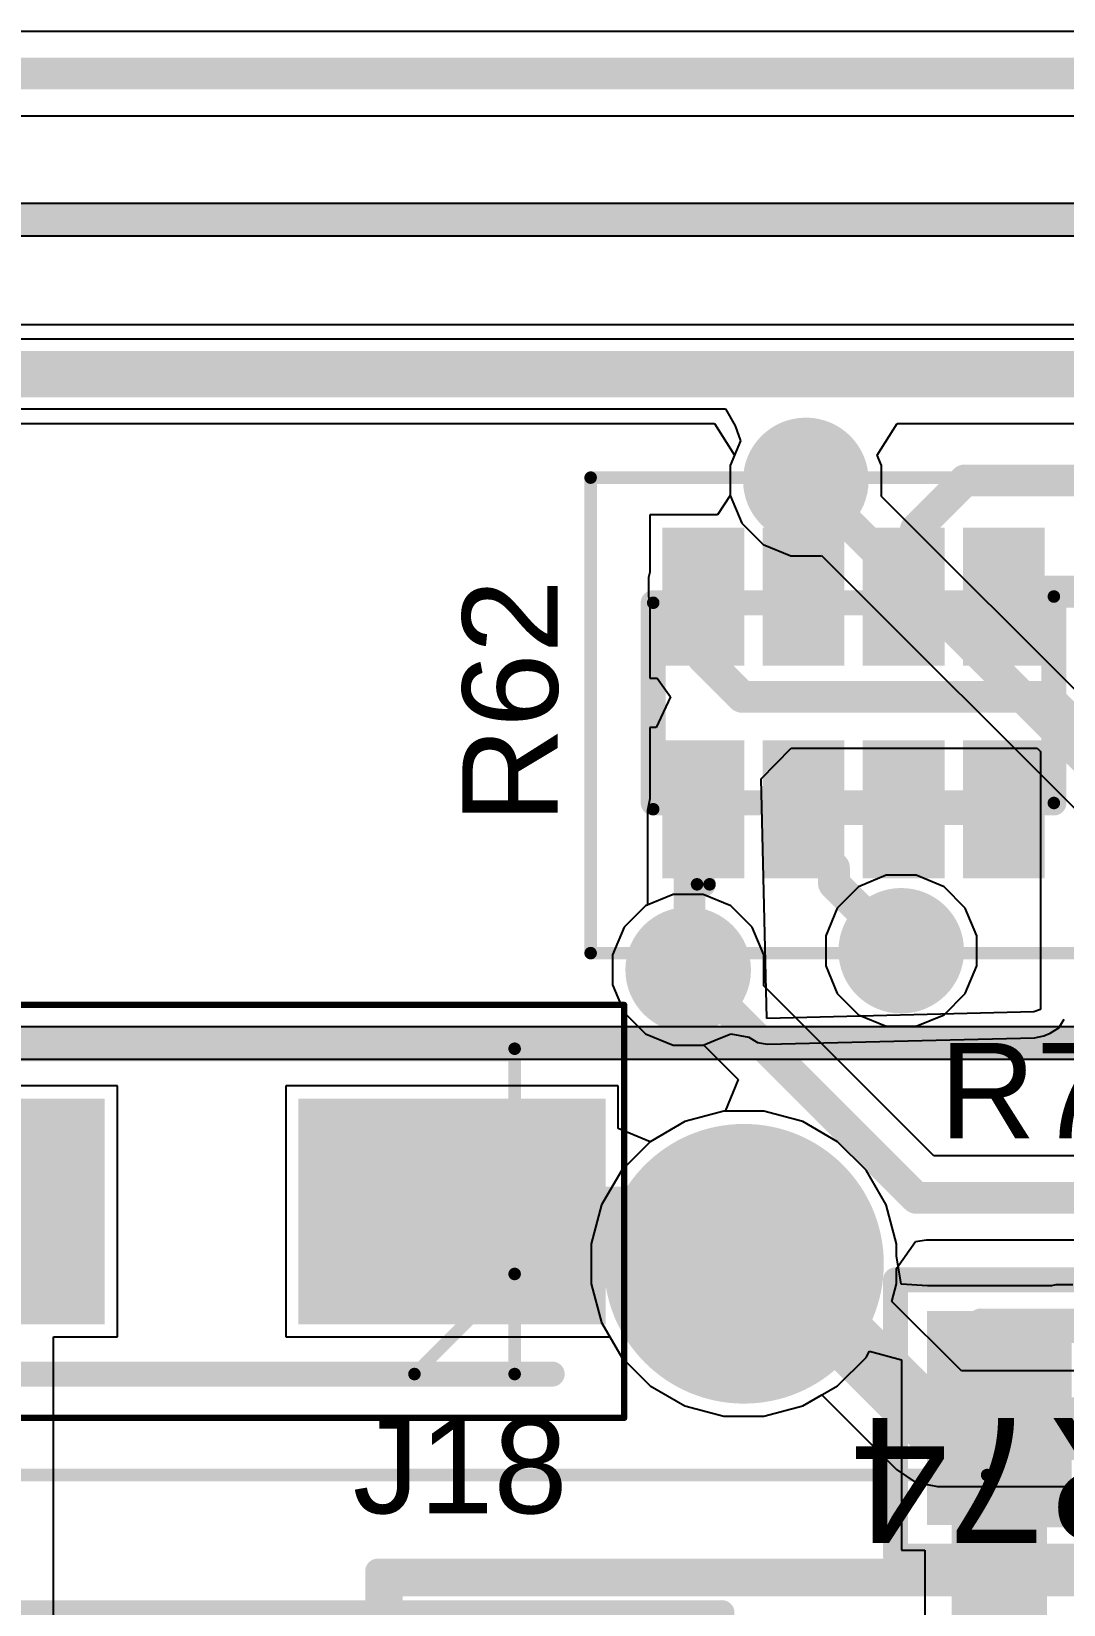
# Model space of a CAD drawing. Header units: inches. Extents: x 2.95 to 6.74, y 1.23 to 4.83.
# Drawn here: x 5.3765 to 5.701, y 1.9263 to 2.4213 of the extents above; entities that cross this region are included whole.
import ezdxf

# ---------------------------------------------------------------- set-up
doc = ezdxf.new("R2010")
doc.units = ezdxf.units.IN
doc.header["$MEASUREMENT"] = 0
for name, color, linetype in [('Bottom 3D Body', 56, 'Continuous'), ('Bottom Layer', 5, 'Continuous'), ('Bottom Solder', 6, 'Continuous'), ('GND', 76, 'Continuous'), ('Mechanical 15', 56, 'Continuous'), ('PWR', 16, 'Continuous'), ('Top 3D Body', 56, 'Continuous'), ('Top Assembly', 56, 'Continuous'), ('Top Component Center', 56, 'Continuous'), ('Top Courtyard', 56, 'Continuous'), ('Top Layer', 1, 'Continuous'), ('Top Overlay', 2, 'Continuous'), ('Top Paste', 8, 'Continuous'), ('Top Solder', 216, 'Continuous'), ('Via Holes', 16, 'Continuous')]:
    doc.layers.add(name, color=color, linetype=linetype)
doc.styles.add('Arial', font='', dxfattribs={"height": 0.2})
doc.styles.get('Arial').set_extended_font_data('Arial')

# ---------------------------------------------------------------- blocks, each defined once
blk = doc.blocks.new('FP_CSR1206_IPC_B_32')
at = {"layer": 'Top Layer'}
for points in [[(-0.07693, 0.03363), (-0.03143, 0.03363), (-0.03143, -0.03363), (-0.07693, -0.03363)], [(0.03143, 0.03363), (0.07693, 0.03363), (0.07693, -0.03363), (0.03143, -0.03363)]]:
    blk.add_hatch(color=1, dxfattribs=at).paths.add_polyline_path(points)
at = {"layer": 'Top Paste'}
for points in [[(-0.07693, 0.03363), (-0.03143, 0.03363), (-0.03143, -0.03363), (-0.07693, -0.03363)], [(0.03143, 0.03363), (0.07693, 0.03363), (0.07693, -0.03363), (0.03143, -0.03363)]]:
    blk.add_hatch(color=8, dxfattribs=at).paths.add_polyline_path(points)
at = {"layer": 'Top Solder'}
for points in [[(-0.07693, 0.03363), (-0.03143, 0.03363), (-0.03143, -0.03363), (-0.07693, -0.03363)], [(0.03143, 0.03363), (0.07693, 0.03363), (0.07693, -0.03363), (0.03143, -0.03363)]]:
    blk.add_hatch(color=216, dxfattribs=at).paths.add_polyline_path(points)
at = {"layer": 'Top 3D Body'}
for points in [[(0.06004, 0.03051, 0.00787, 0.00787, 0), (-0.06004, 0.03051, 0.00787, 0.00787, 0)], [(-0.06004, 0.03051, 0.00787, 0.00787, 0), (-0.06004, -0.03051, 0.00787, 0.00787, 0)], [(0.06004, 0.03051, 0.00787, 0.00787, 0), (0.06004, -0.03051, 0.00787, 0.00787, 0)], [(0.06004, -0.03051, 0.00787, 0.00787, 0), (-0.06004, -0.03051, 0.00787, 0.00787, 0)]]:
    blk.add_lwpolyline(points, format="xyseb", dxfattribs=at)
for points in [[(-0.06201, 0.03051, 0.00394, 0.00394, 1), (-0.05807, 0.03051, 0.00394, 0.00394, 1)], [(-0.06201, 0.03051, 0.00394, 0.00394, 1), (-0.05807, 0.03051, 0.00394, 0.00394, 1)], [(0.05807, 0.03051, 0.00394, 0.00394, 1), (0.06201, 0.03051, 0.00394, 0.00394, 1)], [(0.05807, 0.03051, 0.00394, 0.00394, 1), (0.06201, 0.03051, 0.00394, 0.00394, 1)], [(-0.06201, -0.03051, 0.00394, 0.00394, 1), (-0.05807, -0.03051, 0.00394, 0.00394, 1)], [(-0.06201, -0.03051, 0.00394, 0.00394, 1), (-0.05807, -0.03051, 0.00394, 0.00394, 1)], [(0.05807, -0.03051, 0.00394, 0.00394, 1), (0.06201, -0.03051, 0.00394, 0.00394, 1)], [(0.05807, -0.03051, 0.00394, 0.00394, 1), (0.06201, -0.03051, 0.00394, 0.00394, 1)]]:
    blk.add_lwpolyline(points, format="xyseb", close=True, dxfattribs=at)
at = {"layer": 'Top Assembly'}
for points in [[(0.08678, 0.04347, 0.00787, 0.00787, 0), (-0.08678, 0.04347, 0.00787, 0.00787, 0)], [(-0.08678, 0.04347, 0.00787, 0.00787, 0), (-0.08678, -0.04347, 0.00787, 0.00787, 0)], [(0.08678, 0.04347, 0.00787, 0.00787, 0), (0.08678, -0.04347, 0.00787, 0.00787, 0)], [(0.08678, -0.04347, 0.00787, 0.00787, 0), (-0.08678, -0.04347, 0.00787, 0.00787, 0)]]:
    blk.add_lwpolyline(points, format="xyseb", dxfattribs=at)
for points in [[(-0.08874, 0.04347, 0.00394, 0.00394, 1), (-0.08481, 0.04347, 0.00394, 0.00394, 1)], [(-0.08874, 0.04347, 0.00394, 0.00394, 1), (-0.08481, 0.04347, 0.00394, 0.00394, 1)], [(0.08481, 0.04347, 0.00394, 0.00394, 1), (0.08874, 0.04347, 0.00394, 0.00394, 1)], [(0.08481, 0.04347, 0.00394, 0.00394, 1), (0.08874, 0.04347, 0.00394, 0.00394, 1)], [(-0.08874, -0.04347, 0.00394, 0.00394, 1), (-0.08481, -0.04347, 0.00394, 0.00394, 1)], [(-0.08874, -0.04347, 0.00394, 0.00394, 1), (-0.08481, -0.04347, 0.00394, 0.00394, 1)], [(0.08481, -0.04347, 0.00394, 0.00394, 1), (0.08874, -0.04347, 0.00394, 0.00394, 1)], [(0.08481, -0.04347, 0.00394, 0.00394, 1), (0.08874, -0.04347, 0.00394, 0.00394, 1)]]:
    blk.add_lwpolyline(points, format="xyseb", close=True, dxfattribs=at)
at = {"layer": 'Top Component Center'}
for points in [[(0, 0.01969, 0.00394, 0.00394, 0), (0, -0.01969, 0.00394, 0.00394, 0)], [(0.01969, 0, 0.00394, 0.00394, 0), (-0.01969, 0, 0.00394, 0.00394, 0)]]:
    blk.add_lwpolyline(points, format="xyseb", dxfattribs=at)
for points in [[(-0.00098, 0.01969, 0.00197, 0.00197, 1), (0.00098, 0.01969, 0.00197, 0.00197, 1)], [(-0.02067, 0, 0.00197, 0.00197, 1), (-0.0187, 0, 0.00197, 0.00197, 1)], [(0.0187, 0, 0.00197, 0.00197, 1), (0.02067, 0, 0.00197, 0.00197, 1)], [(-0.00098, -0.01969, 0.00197, 0.00197, 1), (0.00098, -0.01969, 0.00197, 0.00197, 1)]]:
    blk.add_lwpolyline(points, format="xyseb", close=True, dxfattribs=at)
at = {"layer": 'Top Courtyard'}
for points in [[(0.08678, 0.04347, 0.00787, 0.00787, 0), (-0.08678, 0.04347, 0.00787, 0.00787, 0)], [(-0.08678, 0.04347, 0.00787, 0.00787, 0), (-0.08678, -0.04347, 0.00787, 0.00787, 0)], [(0.08678, 0.04347, 0.00787, 0.00787, 0), (0.08678, -0.04347, 0.00787, 0.00787, 0)], [(0.08678, -0.04347, 0.00787, 0.00787, 0), (-0.08678, -0.04347, 0.00787, 0.00787, 0)]]:
    blk.add_lwpolyline(points, format="xyseb", dxfattribs=at)
for points in [[(-0.08874, 0.04347, 0.00394, 0.00394, 1), (-0.08481, 0.04347, 0.00394, 0.00394, 1)], [(-0.08874, 0.04347, 0.00394, 0.00394, 1), (-0.08481, 0.04347, 0.00394, 0.00394, 1)], [(0.08481, 0.04347, 0.00394, 0.00394, 1), (0.08874, 0.04347, 0.00394, 0.00394, 1)], [(0.08481, 0.04347, 0.00394, 0.00394, 1), (0.08874, 0.04347, 0.00394, 0.00394, 1)], [(-0.08874, -0.04347, 0.00394, 0.00394, 1), (-0.08481, -0.04347, 0.00394, 0.00394, 1)], [(-0.08874, -0.04347, 0.00394, 0.00394, 1), (-0.08481, -0.04347, 0.00394, 0.00394, 1)], [(0.08481, -0.04347, 0.00394, 0.00394, 1), (0.08874, -0.04347, 0.00394, 0.00394, 1)], [(0.08481, -0.04347, 0.00394, 0.00394, 1), (0.08874, -0.04347, 0.00394, 0.00394, 1)]]:
    blk.add_lwpolyline(points, format="xyseb", close=True, dxfattribs=at)
at = {"layer": 'Top Overlay'}
for points in [[(0.01962, 0.03363, 0.00787, 0.00787, 0), (-0.01962, 0.03363, 0.00787, 0.00787, 0)], [(0.01962, -0.03363, 0.00787, 0.00787, 0), (-0.01962, -0.03363, 0.00787, 0.00787, 0)]]:
    blk.add_lwpolyline(points, format="xyseb", dxfattribs=at)
for points in [[(-0.02159, 0.03363, 0.00394, 0.00394, 1), (-0.01765, 0.03363, 0.00394, 0.00394, 1)], [(0.01765, 0.03363, 0.00394, 0.00394, 1), (0.02159, 0.03363, 0.00394, 0.00394, 1)], [(-0.02159, -0.03363, 0.00394, 0.00394, 1), (-0.01765, -0.03363, 0.00394, 0.00394, 1)], [(0.01765, -0.03363, 0.00394, 0.00394, 1), (0.02159, -0.03363, 0.00394, 0.00394, 1)]]:
    blk.add_lwpolyline(points, format="xyseb", close=True, dxfattribs=at)
at = {"layer": 'Top Assembly', "style": 'Arial'}
blk.add_text('R74', height=0.03937, dxfattribs=at).set_placement((0, 0))
blk = doc.blocks.new('YC164JR07220RL_43')
at = {"layer": 'Top Layer'}
for points in [[(-0.0561, 0.01575), (-0.0561, 0.05118), (-0.03839, 0.05118), (-0.03839, 0.01575)], [(-0.02461, 0.01575), (-0.02461, 0.05118), (-0.00689, 0.05118), (-0.00689, 0.01575)], [(0.00689, 0.01575), (0.00689, 0.05118), (0.02461, 0.05118), (0.02461, 0.01575)], [(0.03839, 0.01575), (0.03839, 0.05118), (0.0561, 0.05118), (0.0561, 0.01575)], [(-0.0561, -0.05118), (-0.0561, -0.01575), (-0.03839, -0.01575), (-0.03839, -0.05118)], [(-0.02461, -0.05118), (-0.02461, -0.01575), (-0.00689, -0.01575), (-0.00689, -0.05118)], [(0.00689, -0.05118), (0.00689, -0.01575), (0.02461, -0.01575), (0.02461, -0.05118)], [(0.03839, -0.05118), (0.03839, -0.01575), (0.0561, -0.01575), (0.0561, -0.05118)]]:
    blk.add_hatch(color=1, dxfattribs=at).paths.add_polyline_path(points)
at = {"layer": 'Top Paste'}
for points in [[(-0.0561, 0.01575), (-0.0561, 0.05118), (-0.03839, 0.05118), (-0.03839, 0.01575)], [(-0.02461, 0.01575), (-0.02461, 0.05118), (-0.00689, 0.05118), (-0.00689, 0.01575)], [(0.00689, 0.01575), (0.00689, 0.05118), (0.02461, 0.05118), (0.02461, 0.01575)], [(0.03839, 0.01575), (0.03839, 0.05118), (0.0561, 0.05118), (0.0561, 0.01575)], [(-0.0561, -0.05118), (-0.0561, -0.01575), (-0.03839, -0.01575), (-0.03839, -0.05118)], [(-0.02461, -0.05118), (-0.02461, -0.01575), (-0.00689, -0.01575), (-0.00689, -0.05118)], [(0.00689, -0.05118), (0.00689, -0.01575), (0.02461, -0.01575), (0.02461, -0.05118)], [(0.03839, -0.05118), (0.03839, -0.01575), (0.0561, -0.01575), (0.0561, -0.05118)]]:
    blk.add_hatch(color=8, dxfattribs=at).paths.add_polyline_path(points)
at = {"layer": 'Top Solder'}
for points in [[(-0.0601, 0.01175), (-0.0601, 0.05518), (-0.03439, 0.05518), (-0.03439, 0.01175)], [(-0.02861, 0.01175), (-0.02861, 0.05518), (-0.00289, 0.05518), (-0.00289, 0.01175)], [(0.00289, 0.01175), (0.00289, 0.05518), (0.02861, 0.05518), (0.02861, 0.01175)], [(0.03439, 0.01175), (0.03439, 0.05518), (0.0601, 0.05518), (0.0601, 0.01175)], [(-0.0601, -0.05518), (-0.0601, -0.01175), (-0.03439, -0.01175), (-0.03439, -0.05518)], [(-0.02861, -0.05518), (-0.02861, -0.01175), (-0.00289, -0.01175), (-0.00289, -0.05518)], [(0.00289, -0.05518), (0.00289, -0.01175), (0.02861, -0.01175), (0.02861, -0.05518)], [(0.03439, -0.05518), (0.03439, -0.01175), (0.0601, -0.01175), (0.0601, -0.05518)]]:
    blk.add_hatch(color=216, dxfattribs=at).paths.add_polyline_path(points)
at = {"layer": 'Mechanical 15'}
for points in [[(-0.08268, -0.07874, 0.00394, 0.00394, 0), (-0.08268, 0.07087, 0.00394, 0.00394, 0)], [(-0.08268, 0.07087, 0.00394, 0.00394, 0), (0.08268, 0.07087, 0.00394, 0.00394, 0)], [(0.08268, -0.07874, 0.00394, 0.00394, 0), (0.08268, 0.07087, 0.00394, 0.00394, 0)], [(-0.08268, -0.07874, 0.00394, 0.00394, 0), (0.08268, -0.07874, 0.00394, 0.00394, 0)]]:
    blk.add_lwpolyline(points, format="xyseb", dxfattribs=at)
for points in [[(-0.08366, 0.07087, 0.00197, 0.00197, 1), (-0.08169, 0.07087, 0.00197, 0.00197, 1)], [(-0.08366, 0.07087, 0.00197, 0.00197, 1), (-0.08169, 0.07087, 0.00197, 0.00197, 1)], [(0.08169, 0.07087, 0.00197, 0.00197, 1), (0.08366, 0.07087, 0.00197, 0.00197, 1)], [(0.08169, 0.07087, 0.00197, 0.00197, 1), (0.08366, 0.07087, 0.00197, 0.00197, 1)], [(-0.08366, -0.07874, 0.00197, 0.00197, 1), (-0.08169, -0.07874, 0.00197, 0.00197, 1)], [(-0.08366, -0.07874, 0.00197, 0.00197, 1), (-0.08169, -0.07874, 0.00197, 0.00197, 1)], [(0.08169, -0.07874, 0.00197, 0.00197, 1), (0.08366, -0.07874, 0.00197, 0.00197, 1)], [(0.08169, -0.07874, 0.00197, 0.00197, 1), (0.08366, -0.07874, 0.00197, 0.00197, 1)]]:
    blk.add_lwpolyline(points, format="xyseb", close=True, dxfattribs=at)
at = {"layer": 'Top 3D Body'}
for points in [[(-0.06299, -0.0315, 0.00787, 0.00787, 0), (-0.06299, 0.0315, 0.00787, 0.00787, 0)], [(-0.06299, 0.0315, 0.00787, 0.00787, 0), (0.06299, 0.0315, 0.00787, 0.00787, 0)], [(0.06299, -0.0315, 0.00787, 0.00787, 0), (0.06299, 0.0315, 0.00787, 0.00787, 0)], [(-0.06299, -0.0315, 0.00787, 0.00787, 0), (0.06299, -0.0315, 0.00787, 0.00787, 0)]]:
    blk.add_lwpolyline(points, format="xyseb", dxfattribs=at)
for points in [[(-0.06496, 0.0315, 0.00394, 0.00394, 1), (-0.06102, 0.0315, 0.00394, 0.00394, 1)], [(-0.06496, 0.0315, 0.00394, 0.00394, 1), (-0.06102, 0.0315, 0.00394, 0.00394, 1)], [(0.06102, 0.0315, 0.00394, 0.00394, 1), (0.06496, 0.0315, 0.00394, 0.00394, 1)], [(0.06102, 0.0315, 0.00394, 0.00394, 1), (0.06496, 0.0315, 0.00394, 0.00394, 1)], [(-0.06496, -0.0315, 0.00394, 0.00394, 1), (-0.06102, -0.0315, 0.00394, 0.00394, 1)], [(-0.06496, -0.0315, 0.00394, 0.00394, 1), (-0.06102, -0.0315, 0.00394, 0.00394, 1)], [(0.06102, -0.0315, 0.00394, 0.00394, 1), (0.06496, -0.0315, 0.00394, 0.00394, 1)], [(0.06102, -0.0315, 0.00394, 0.00394, 1), (0.06496, -0.0315, 0.00394, 0.00394, 1)]]:
    blk.add_lwpolyline(points, format="xyseb", close=True, dxfattribs=at)
at = {"layer": 'Top Overlay'}
for points in [[(0.06299, -0.0315, 0.00394, 0.00394, 0), (0.06299, 0.03346, 0.00394, 0.00394, 0)], [(-0.06299, -0.03346, 0.00394, 0.00394, 0), (-0.06299, 0.0315, 0.00394, 0.00394, 0)], [(-0.04921, -0.05709, 0.00394, 0.00394, -1), (-0.04528, -0.05709, 0.00394, 0.00394, 0)], [(-0.04528, -0.05709, 0.00394, 0.00394, -1), (-0.04921, -0.05709, 0.00394, 0.00394, 0)]]:
    blk.add_lwpolyline(points, format="xyseb", dxfattribs=at)
for points in [[(0.06201, 0.03346, 0.00197, 0.00197, 1), (0.06398, 0.03346, 0.00197, 0.00197, 1)], [(-0.06398, 0.0315, 0.00197, 0.00197, 1), (-0.06201, 0.0315, 0.00197, 0.00197, 1)], [(0.06201, -0.0315, 0.00197, 0.00197, 1), (0.06398, -0.0315, 0.00197, 0.00197, 1)], [(-0.06398, -0.03346, 0.00197, 0.00197, 1), (-0.06201, -0.03346, 0.00197, 0.00197, 1)], [(-0.0502, -0.05709, 0.00197, 0.00197, 1), (-0.04823, -0.05709, 0.00197, 0.00197, 1)], [(-0.0502, -0.05709, 0.00197, 0.00197, 1), (-0.04823, -0.05709, 0.00197, 0.00197, 1)], [(-0.04626, -0.05709, 0.00197, 0.00197, 1), (-0.04429, -0.05709, 0.00197, 0.00197, 1)], [(-0.04626, -0.05709, 0.00197, 0.00197, 1), (-0.04429, -0.05709, 0.00197, 0.00197, 1)]]:
    blk.add_lwpolyline(points, format="xyseb", close=True, dxfattribs=at)
blk = doc.blocks.new('SQD30N0520L_GE3_B_91')
at = {"layer": 'Bottom 3D Body'}
for points in [[(0.12874, -0.13701, 0.00787, 0.00787, 0), (0.12874, -0.37697, 0.00787, 0.00787, 0)], [(-0.12874, -0.37697, 0.00787, 0.00787, 0), (0.12874, -0.37697, 0.00787, 0.00787, 0)]]:
    blk.add_lwpolyline(points, format="xyseb", dxfattribs=at)
blk.add_lwpolyline([(0.12677, -0.37697, 0.00394, 0.00394, 1), (0.13071, -0.37697, 0.00394, 0.00394, 1)], format="xyseb", close=True, dxfattribs=at)
blk.add_lwpolyline([(0.12677, -0.37697, 0.00394, 0.00394, 1), (0.13071, -0.37697, 0.00394, 0.00394, 1)], format="xyseb", close=True, dxfattribs=at)
at = {"layer": 'Mechanical 15'}
for points in [[(0.17205, 0.08346, 0.00394, 0.00394, 0), (0.17205, -0.46035, 0.00394, 0.00394, 0)], [(-0.17205, -0.46035, 0.00394, 0.00394, 0), (0.17205, -0.46035, 0.00394, 0.00394, 0)]]:
    blk.add_lwpolyline(points, format="xyseb", dxfattribs=at)
blk.add_lwpolyline([(0.17106, -0.46035, 0.00197, 0.00197, 1), (0.17303, -0.46035, 0.00197, 0.00197, 1)], format="xyseb", close=True, dxfattribs=at)
blk.add_lwpolyline([(0.17106, -0.46035, 0.00197, 0.00197, 1), (0.17303, -0.46035, 0.00197, 0.00197, 1)], format="xyseb", close=True, dxfattribs=at)
blk = doc.blocks.new('FP_BH2B_XH_2_LF_SN_MFG_96')
at = {"layer": 'Top 3D Body'}
for points in [[(-0.14567, 0.13287, 0.00787, 0.00787, 0), (0.14567, 0.13287, 0.00787, 0.00787, 0)], [(-0.14567, -0.13287, 0.00787, 0.00787, 0), (-0.14567, 0.13287, 0.00787, 0.00787, 0)]]:
    blk.add_lwpolyline(points, format="xyseb", dxfattribs=at)
blk.add_lwpolyline([(-0.14764, 0.13287, 0.00394, 0.00394, 1), (-0.1437, 0.13287, 0.00394, 0.00394, 1)], format="xyseb", close=True, dxfattribs=at)
blk.add_lwpolyline([(-0.14764, 0.13287, 0.00394, 0.00394, 1), (-0.1437, 0.13287, 0.00394, 0.00394, 1)], format="xyseb", close=True, dxfattribs=at)
at = {"layer": 'Top Assembly'}
for points in [[(-0.14961, 0.13681, 0.00787, 0.00787, 0), (0.14961, 0.13681, 0.00787, 0.00787, 0)], [(-0.14961, -0.13681, 0.00787, 0.00787, 0), (-0.14961, 0.13681, 0.00787, 0.00787, 0)]]:
    blk.add_lwpolyline(points, format="xyseb", dxfattribs=at)
blk.add_lwpolyline([(-0.15157, 0.13681, 0.00394, 0.00394, 1), (-0.14764, 0.13681, 0.00394, 0.00394, 1)], format="xyseb", close=True, dxfattribs=at)
blk.add_lwpolyline([(-0.15157, 0.13681, 0.00394, 0.00394, 1), (-0.14764, 0.13681, 0.00394, 0.00394, 1)], format="xyseb", close=True, dxfattribs=at)
at = {"layer": 'Top Courtyard'}
for points in [[(-0.14961, 0.13681, 0.00787, 0.00787, 0), (0.14961, 0.13681, 0.00787, 0.00787, 0)], [(-0.14961, -0.13681, 0.00787, 0.00787, 0), (-0.14961, 0.13681, 0.00787, 0.00787, 0)]]:
    blk.add_lwpolyline(points, format="xyseb", dxfattribs=at)
blk.add_lwpolyline([(-0.15157, 0.13681, 0.00394, 0.00394, 1), (-0.14764, 0.13681, 0.00394, 0.00394, 1)], format="xyseb", close=True, dxfattribs=at)
blk.add_lwpolyline([(-0.15157, 0.13681, 0.00394, 0.00394, 1), (-0.14764, 0.13681, 0.00394, 0.00394, 1)], format="xyseb", close=True, dxfattribs=at)
at = {"layer": 'Top Overlay'}
for points in [[(-0.14567, 0.13287, 0.00787, 0.00787, 0), (0.14567, 0.13287, 0.00787, 0.00787, 0)], [(-0.14567, -0.13287, 0.00787, 0.00787, 0), (-0.14567, 0.13287, 0.00787, 0.00787, 0)]]:
    blk.add_lwpolyline(points, format="xyseb", dxfattribs=at)
blk.add_lwpolyline([(-0.14764, 0.13287, 0.00394, 0.00394, 1), (-0.1437, 0.13287, 0.00394, 0.00394, 1)], format="xyseb", close=True, dxfattribs=at)
blk.add_lwpolyline([(-0.14764, 0.13287, 0.00394, 0.00394, 1), (-0.1437, 0.13287, 0.00394, 0.00394, 1)], format="xyseb", close=True, dxfattribs=at)
blk = doc.blocks.new('DIOM5026X220N_111')
at = {"layer": 'Top Layer'}
for points in [[(-0.12303, 0.0315), (-0.03445, 0.0315), (-0.03445, -0.0315), (-0.12303, -0.0315)], [(0.03445, 0.0315), (0.12303, 0.0315), (0.12303, -0.0315), (0.03445, -0.0315)]]:
    blk.add_hatch(color=1, dxfattribs=at).paths.add_polyline_path(points)
at = {"layer": 'Top Paste'}
for points in [[(-0.12303, 0.0315), (-0.03445, 0.0315), (-0.03445, -0.0315), (-0.12303, -0.0315)], [(0.03445, 0.0315), (0.12303, 0.0315), (0.12303, -0.0315), (0.03445, -0.0315)]]:
    blk.add_hatch(color=8, dxfattribs=at).paths.add_polyline_path(points)
at = {"layer": 'Top Solder'}
for points in [[(-0.12703, 0.0355), (-0.03045, 0.0355), (-0.03045, -0.0355), (-0.12703, -0.0355)], [(0.03045, 0.0355), (0.12703, 0.0355), (0.12703, -0.0355), (0.03045, -0.0355)]]:
    blk.add_hatch(color=216, dxfattribs=at).paths.add_polyline_path(points)
at = {"layer": 'Mechanical 15'}
for points in [[(0.13287, 0.06496, 0.00197, 0.00197, 0), (-0.13287, 0.06496, 0.00197, 0.00197, 0)], [(-0.13287, 0.06496, 0.00197, 0.00197, 0), (-0.13287, -0.06496, 0.00197, 0.00197, 0)], [(0.13287, 0.06496, 0.00197, 0.00197, 0), (0.13287, -0.06496, 0.00197, 0.00197, 0)], [(0.13287, -0.06496, 0.00197, 0.00197, 0), (-0.13287, -0.06496, 0.00197, 0.00197, 0)]]:
    blk.add_lwpolyline(points, format="xyseb", dxfattribs=at)
for points in [[(-0.13337, 0.06496, 0.000984, 0.000984, 1), (-0.13238, 0.06496, 0.000984, 0.000984, 1)], [(-0.13337, 0.06496, 0.000984, 0.000984, 1), (-0.13238, 0.06496, 0.000984, 0.000984, 1)], [(0.13238, 0.06496, 0.000984, 0.000984, 1), (0.13337, 0.06496, 0.000984, 0.000984, 1)], [(0.13238, 0.06496, 0.000984, 0.000984, 1), (0.13337, 0.06496, 0.000984, 0.000984, 1)], [(-0.13337, -0.06496, 0.000984, 0.000984, 1), (-0.13238, -0.06496, 0.000984, 0.000984, 1)], [(-0.13337, -0.06496, 0.000984, 0.000984, 1), (-0.13238, -0.06496, 0.000984, 0.000984, 1)], [(0.13238, -0.06496, 0.000984, 0.000984, 1), (0.13337, -0.06496, 0.000984, 0.000984, 1)], [(0.13238, -0.06496, 0.000984, 0.000984, 1), (0.13337, -0.06496, 0.000984, 0.000984, 1)]]:
    blk.add_lwpolyline(points, format="xyseb", close=True, dxfattribs=at)
at = {"layer": 'Top 3D Body'}
for points in [[(0.09843, 0.05118, 0.00394, 0.00394, 0), (-0.09843, 0.05118, 0.00394, 0.00394, 0)], [(-0.09843, 0.05118, 0.00394, 0.00394, 0), (-0.09843, -0.05118, 0.00394, 0.00394, 0)], [(-0.06693, 0.05118, 0.00394, 0.00394, 0), (-0.09843, 0.01969, 0.00394, 0.00394, 0)], [(0.09843, 0.05118, 0.00394, 0.00394, 0), (0.09843, -0.05118, 0.00394, 0.00394, 0)], [(0.09843, -0.05118, 0.00394, 0.00394, 0), (-0.09843, -0.05118, 0.00394, 0.00394, 0)]]:
    blk.add_lwpolyline(points, format="xyseb", dxfattribs=at)
for points in [[(-0.09941, 0.05118, 0.00197, 0.00197, 1), (-0.09744, 0.05118, 0.00197, 0.00197, 1)], [(-0.09941, 0.05118, 0.00197, 0.00197, 1), (-0.09744, 0.05118, 0.00197, 0.00197, 1)], [(-0.06791, 0.05118, 0.00197, 0.00197, 1), (-0.06594, 0.05118, 0.00197, 0.00197, 1)], [(0.09744, 0.05118, 0.00197, 0.00197, 1), (0.09941, 0.05118, 0.00197, 0.00197, 1)], [(0.09744, 0.05118, 0.00197, 0.00197, 1), (0.09941, 0.05118, 0.00197, 0.00197, 1)], [(-0.09941, 0.01969, 0.00197, 0.00197, 1), (-0.09744, 0.01969, 0.00197, 0.00197, 1)], [(-0.09941, -0.05118, 0.00197, 0.00197, 1), (-0.09744, -0.05118, 0.00197, 0.00197, 1)], [(-0.09941, -0.05118, 0.00197, 0.00197, 1), (-0.09744, -0.05118, 0.00197, 0.00197, 1)], [(0.09744, -0.05118, 0.00197, 0.00197, 1), (0.09941, -0.05118, 0.00197, 0.00197, 1)], [(0.09744, -0.05118, 0.00197, 0.00197, 1), (0.09941, -0.05118, 0.00197, 0.00197, 1)]]:
    blk.add_lwpolyline(points, format="xyseb", close=True, dxfattribs=at)
at = {"layer": 'Top Overlay'}
for points in [[(0.09843, 0.05118, 0.00787, 0.00787, 0), (-0.11024, 0.05118, 0.00787, 0.00787, 0)], [(0.09843, -0.05118, 0.00787, 0.00787, 0), (-0.09843, -0.05118, 0.00787, 0.00787, 0)]]:
    blk.add_lwpolyline(points, format="xyseb", dxfattribs=at)
for points in [[(-0.1122, 0.05118, 0.00394, 0.00394, 1), (-0.10827, 0.05118, 0.00394, 0.00394, 1)], [(0.09646, 0.05118, 0.00394, 0.00394, 1), (0.10039, 0.05118, 0.00394, 0.00394, 1)], [(-0.10039, -0.05118, 0.00394, 0.00394, 1), (-0.09646, -0.05118, 0.00394, 0.00394, 1)], [(0.09646, -0.05118, 0.00394, 0.00394, 1), (0.10039, -0.05118, 0.00394, 0.00394, 1)]]:
    blk.add_lwpolyline(points, format="xyseb", close=True, dxfattribs=at)

msp = doc.modelspace()

# ---------------------------------------------------------------- hatches: boundary and pattern name
at = {"layer": 'Bottom Layer'}
h = msp.add_hatch(color=5, dxfattribs=at)
edge = h.paths.add_edge_path()
edge.add_arc((5.62, 2.28), 0.01575, 0, 360)
h = msp.add_hatch(color=5, dxfattribs=at)
edge = h.paths.add_edge_path()
edge.add_arc((5.65, 2.132), 0.01575, 0, 360)
h = msp.add_hatch(color=5, dxfattribs=at)
edge = h.paths.add_edge_path()
edge.add_arc((5.583, 2.126), 0.01575, 0, 360)
h = msp.add_hatch(color=5, dxfattribs=at)
edge = h.paths.add_edge_path()
edge.add_arc((5.60052, 2.03352), 0.04, 0, 360)
at = {"layer": 'Bottom Solder'}
h = msp.add_hatch(color=6, dxfattribs=at)
edge = h.paths.add_edge_path()
edge.add_arc((5.62, 2.28), 0.01975, 0, 360)
h = msp.add_hatch(color=6, dxfattribs=at)
edge = h.paths.add_edge_path()
edge.add_arc((5.65, 2.132), 0.01975, 0, 360)
h = msp.add_hatch(color=6, dxfattribs=at)
edge = h.paths.add_edge_path()
edge.add_arc((5.583, 2.126), 0.01975, 0, 360)
h = msp.add_hatch(color=6, dxfattribs=at)
edge = h.paths.add_edge_path()
edge.add_arc((5.60052, 2.03352), 0.044, 0, 360)
at = {"layer": 'GND'}
h = msp.add_hatch(color=76, dxfattribs=at)
edge = h.paths.add_edge_path()
edge.add_arc((5.62, 2.28), 0.01775, 0, 360)
h = msp.add_hatch(color=76, dxfattribs=at)
edge = h.paths.add_edge_path()
edge.add_arc((5.65, 2.132), 0.01775, 0, 360)
h = msp.add_hatch(color=76, dxfattribs=at)
edge = h.paths.add_edge_path()
edge.add_arc((5.583, 2.126), 0.01775, 0, 360)
h = msp.add_hatch(color=76, dxfattribs=at)
edge = h.paths.add_edge_path()
edge.add_arc((5.60052, 2.03352), 0.024, 0, 360)
at = {"layer": 'PWR'}
h = msp.add_hatch(color=16, dxfattribs=at)
edge = h.paths.add_edge_path()
edge.add_arc((5.62, 2.28), 0.01775, 0, 360)
h = msp.add_hatch(color=16, dxfattribs=at)
edge = h.paths.add_edge_path()
edge.add_arc((5.583, 2.126), 0.01775, 0, 360)
at = {"layer": 'Top Layer'}
h = msp.add_hatch(color=1, dxfattribs=at)
edge = h.paths.add_edge_path()
edge.add_arc((5.62, 2.28), 0.01575, 0, 360)
h = msp.add_hatch(color=1, dxfattribs=at)
edge = h.paths.add_edge_path()
edge.add_arc((5.65, 2.132), 0.01575, 0, 360)
h = msp.add_hatch(color=1, dxfattribs=at)
edge = h.paths.add_edge_path()
edge.add_arc((5.583, 2.126), 0.01575, 0, 360)
h = msp.add_hatch(color=1, dxfattribs=at)
edge = h.paths.add_edge_path()
edge.add_arc((5.60052, 2.03352), 0.04, 0, 360)
at = {"layer": 'Top Solder'}
h = msp.add_hatch(color=216, dxfattribs=at)
edge = h.paths.add_edge_path()
edge.add_arc((5.62, 2.28), 0.01975, 0, 360)
h = msp.add_hatch(color=216, dxfattribs=at)
edge = h.paths.add_edge_path()
edge.add_arc((5.65, 2.132), 0.01975, 0, 360)
h = msp.add_hatch(color=216, dxfattribs=at)
edge = h.paths.add_edge_path()
edge.add_arc((5.583, 2.126), 0.01975, 0, 360)
h = msp.add_hatch(color=216, dxfattribs=at)
edge = h.paths.add_edge_path()
edge.add_arc((5.60052, 2.03352), 0.044, 0, 360)
at = {"layer": 'Via Holes'}
h = msp.add_hatch(color=7, dxfattribs=at)
edge = h.paths.add_edge_path()
edge.add_arc((5.62, 2.28), 0.00775, 0, 360)
h = msp.add_hatch(color=7, dxfattribs=at)
edge = h.paths.add_edge_path()
edge.add_arc((5.65, 2.132), 0.00775, 0, 360)
h = msp.add_hatch(color=7, dxfattribs=at)
edge = h.paths.add_edge_path()
edge.add_arc((5.583, 2.126), 0.00775, 0, 360)
h = msp.add_hatch(color=7, dxfattribs=at)
edge = h.paths.add_edge_path()
edge.add_arc((5.60052, 2.03352), 0.014, 0, 360)

# ---------------------------------------------------------------- linework, layer by layer
at = {"layer": 'Bottom Layer'}
for p, q in [((6.03884, 2.32441), (5.09233, 2.32441)), ((5.08684, 2.29791), (5.59125, 2.29791)), ((5.59125, 2.29791), (5.59757, 2.28791)), ((5.64243, 2.28791), (5.64875, 2.29791)), ((5.64875, 2.29791), (6.03225, 2.29791)), ((5.59757, 2.28791), (5.59625, 2.28472)), ((5.64375, 2.28472), (5.64243, 2.28791)), ((5.59625, 2.28472), (5.59625, 2.27528)), ((5.64375, 2.27528), (5.64375, 2.28472)), ((5.59625, 2.27528), (5.59987, 2.26655)), ((5.64367, 2.27508), (5.64375, 2.27528)), ((5.82249, 2.09625), (5.64367, 2.27508)), ((5.59987, 2.26655), (5.60655, 2.25987)), ((5.60655, 2.25987), (5.61528, 2.25625)), ((5.61528, 2.25625), (5.62472, 2.25625)), ((5.62472, 2.25625), (5.62492, 2.25633)), ((5.62492, 2.25633), (5.80375, 2.0775)), ((5.64528, 2.15575), (5.63655, 2.15213)), ((5.65472, 2.15575), (5.64528, 2.15575)), ((5.66345, 2.15213), (5.65472, 2.15575)), ((5.57828, 2.14975), (5.56955, 2.14613)), ((5.58772, 2.14975), (5.57828, 2.14975)), ((5.59645, 2.14613), (5.58772, 2.14975)), ((5.63655, 2.15213), (5.62987, 2.14545)), ((5.67013, 2.14545), (5.66345, 2.15213)), ((5.56955, 2.14613), (5.56287, 2.13945)), ((5.60313, 2.13945), (5.59645, 2.14613)), ((5.62987, 2.14545), (5.62625, 2.13672)), ((5.67375, 2.13672), (5.67013, 2.14545)), ((5.56287, 2.13945), (5.55925, 2.13072)), ((5.60675, 2.13072), (5.60313, 2.13945)), ((5.62625, 2.13672), (5.62625, 2.12728)), ((5.67375, 2.12728), (5.67375, 2.13672)), ((5.55925, 2.13072), (5.55925, 2.12128)), ((5.60675, 2.12128), (5.60675, 2.13072)), ((5.62625, 2.12728), (5.62987, 2.11855)), ((5.67013, 2.11855), (5.67375, 2.12728)), ((5.55925, 2.12128), (5.56287, 2.11255)), ((5.60667, 2.12108), (5.60675, 2.12128)), ((5.66024, 2.0675), (5.60667, 2.12108)), ((5.62987, 2.11855), (5.63655, 2.11187)), ((5.66345, 2.11187), (5.67013, 2.11855)), ((5.56287, 2.11255), (5.56955, 2.10587)), ((5.63655, 2.11187), (5.64528, 2.10825)), ((5.65472, 2.10825), (5.66345, 2.11187)), ((5.56955, 2.10587), (5.57828, 2.10225)), ((5.64528, 2.10825), (5.65472, 2.10825)), ((5.57828, 2.10225), (5.58772, 2.10225)), ((5.58772, 2.10225), (5.58792, 2.10233)), ((5.58792, 2.10233), (5.59873, 2.09152)), ((5.59873, 2.09152), (5.59459, 2.08152)), ((5.5942, 2.08152), (5.582, 2.07825)), ((5.59459, 2.08152), (5.5942, 2.08152)), ((5.582, 2.07825), (5.57105, 2.07193)), ((5.57105, 2.07193), (5.56211, 2.063)), ((5.79961, 2.0675), (5.66024, 2.0675)), ((5.56211, 2.063), (5.55579, 2.05205)), ((5.55579, 2.05205), (5.55252, 2.03984)), ((5.55252, 2.03984), (5.55252, 2.0272)), ((5.64852, 2.03204), (5.65445, 2.04056)), ((5.65445, 2.04056), (5.65799, 2.041)), ((5.65799, 2.041), (5.8457, 2.041)), ((5.64852, 2.0272), (5.64852, 2.03204)), ((5.55252, 2.0272), (5.55579, 2.015)), ((5.64704, 2.02168), (5.64852, 2.0272)), ((5.66893, 1.9998), (5.64704, 2.02168)), ((5.55579, 2.015), (5.56211, 2.00405)), ((5.56211, 2.00405), (5.57105, 1.99511)), ((5.833, 1.9998), (5.66893, 1.9998)), ((5.57105, 1.99511), (5.582, 1.98879)), ((5.61905, 1.98879), (5.62503, 1.99225)), ((5.62503, 1.99225), (5.64853, 1.96874)), ((5.582, 1.98879), (5.5942, 1.98552)), ((5.5942, 1.98552), (5.60684, 1.98552)), ((5.60684, 1.98552), (5.61905, 1.98879)), ((5.64853, 1.96874), (5.64853, 1.96874)), ((5.64853, 1.96874), (5.65443, 1.9648)), ((5.65443, 1.9648), (5.66139, 1.96341)), ((5.66139, 1.96341), (5.66139, 1.96341)), ((5.66139, 1.96341), (5.8447, 1.96341))]:
    msp.add_line(p, q, dxfattribs=at)
for points in [[(5.08684, 2.31116, 0.01, 0.01, 0), (6.03884, 2.31116, 0.01, 0.01, 0)], [(5.61546, 2.28454, 0.01, 0.01, 0), (5.817, 2.083, 0.01, 0.01, 0)], [(5.583, 2.126, 0.01, 0.01, 0), (5.65475, 2.05425, 0.01, 0.01, 0)], [(5.65475, 2.05425, 0.01, 0.01, 0), (6.05858, 2.05425, 0.01, 0.01, 0)], [(5.60052, 2.03352, 0.01969, 0.01969, 0), (5.60948, 2.03352, 0.01969, 0.01969, 0)], [(5.60948, 2.03352, 0.01969, 0.01969, 0), (5.66139, 1.98161, 0.01969, 0.01969, 0)], [(5.66139, 1.98161, 0.01969, 0.01969, 0), (5.84275, 1.98161, 0.01969, 0.01969, 0)]]:
    msp.add_lwpolyline(points, format="xyseb", dxfattribs=at)
for points in [[(5.61296, 2.28454, 0.005, 0.005, 1), (5.61796, 2.28454, 0.005, 0.005, 1)], [(5.5805, 2.126, 0.005, 0.005, 1), (5.5855, 2.126, 0.005, 0.005, 1)], [(5.65225, 2.05425, 0.005, 0.005, 1), (5.65725, 2.05425, 0.005, 0.005, 1)], [(5.65225, 2.05425, 0.005, 0.005, 1), (5.65725, 2.05425, 0.005, 0.005, 1)], [(5.5956, 2.03352, 0.00984, 0.00984, 1), (5.60544, 2.03352, 0.00984, 0.00984, 1)], [(5.60456, 2.03352, 0.00984, 0.00984, 1), (5.6144, 2.03352, 0.00984, 0.00984, 1)], [(5.60456, 2.03352, 0.00984, 0.00984, 1), (5.6144, 2.03352, 0.00984, 0.00984, 1)], [(5.65647, 1.98161, 0.00984, 0.00984, 1), (5.66631, 1.98161, 0.00984, 0.00984, 1)], [(5.65647, 1.98161, 0.00984, 0.00984, 1), (5.66631, 1.98161, 0.00984, 0.00984, 1)]]:
    msp.add_lwpolyline(points, format="xyseb", close=True, dxfattribs=at)
at = {"layer": 'GND'}
for p, q in [((6.69712, 2.3671), (5.3291, 2.3671)), ((5.325, 2.3569), (6.69712, 2.3569))]:
    msp.add_line(p, q, dxfattribs=at)
for points in [[(5.325, 2.362, 0.01, 0.01, 0), (5.398, 2.362, 0.01, 0.01, 0)], [(5.398, 2.362, 0.01, 0.01, 0), (5.477, 2.362, 0.01, 0.01, 0)], [(5.477, 2.362, 0.01, 0.01, 0), (6.128, 2.362, 0.01, 0.01, 0)]]:
    msp.add_lwpolyline(points, format="xyseb", dxfattribs=at)
for points in [[(5.3955, 2.362, 0.005, 0.005, 1), (5.4005, 2.362, 0.005, 0.005, 1)], [(5.3955, 2.362, 0.005, 0.005, 1), (5.4005, 2.362, 0.005, 0.005, 1)], [(5.4745, 2.362, 0.005, 0.005, 1), (5.4795, 2.362, 0.005, 0.005, 1)], [(5.4745, 2.362, 0.005, 0.005, 1), (5.4795, 2.362, 0.005, 0.005, 1)]]:
    msp.add_lwpolyline(points, format="xyseb", close=True, dxfattribs=at)
at = {"layer": 'PWR'}
for p, q in [((6.424, 2.1081), (3.9771, 2.1081)), ((3.972, 2.0979), (6.42189, 2.0979))]:
    msp.add_line(p, q, dxfattribs=at)
msp.add_lwpolyline([(4.35, 2.103, 0.01, 0.01, 0), (6.424, 2.103, 0.01, 0.01, 0)], format="xyseb", dxfattribs=at)
at = {"layer": 'Top Layer'}
for p, q in [((6.522, 2.42125), (4.66849, 2.42125)), ((4.98437, 2.39475), (6.51651, 2.39475)), ((6.07815, 2.329), (5.03894, 2.329)), ((5.03325, 2.3025), (5.59477, 2.3025)), ((5.59477, 2.3025), (5.59778, 2.29715)), ((5.59778, 2.29715), (5.59947, 2.2925)), ((5.59947, 2.2925), (5.59625, 2.28472)), ((5.59625, 2.28472), (5.59625, 2.27528)), ((5.59625, 2.27528), (5.59218, 2.26918)), ((5.59218, 2.26918), (5.5709, 2.26918)), ((5.5709, 2.26918), (5.5709, 2.2511)), ((5.5709, 2.2511), (5.57057, 2.24943)), ((5.57057, 2.24943), (5.57057, 2.24346)), ((5.57057, 2.24346), (5.5709, 2.24179)), ((5.5709, 2.24179), (5.5709, 2.21775)), ((5.5709, 2.21775), (5.57327, 2.21775)), ((5.57327, 2.21775), (5.57746, 2.21194)), ((5.57746, 2.21194), (5.57298, 2.20225)), ((5.57298, 2.20225), (5.5709, 2.20225)), ((5.5709, 2.20225), (5.5709, 2.17986)), ((5.60595, 2.18607), (5.6154, 2.19574)), ((5.6154, 2.19574), (5.69274, 2.19574)), ((5.69274, 2.19574), (5.69374, 2.19474)), ((5.69374, 2.19474), (5.69374, 2.11357)), ((5.60774, 2.11074), (5.60595, 2.18607)), ((5.5709, 2.17986), (5.57016, 2.17613)), ((5.57016, 2.17613), (5.57016, 2.14639)), ((5.56955, 2.14613), (5.56287, 2.13945)), ((5.57016, 2.14639), (5.56955, 2.14613)), ((5.56287, 2.13945), (5.55925, 2.13072)), ((5.55925, 2.13072), (5.55925, 2.12128)), ((5.55925, 2.12128), (5.56287, 2.11255)), ((5.69374, 2.11357), (5.69174, 2.11274)), ((5.56287, 2.11255), (5.56955, 2.10587)), ((5.69174, 2.11274), (5.60774, 2.11074)), ((5.69951, 2.1078), (5.70128, 2.11045)), ((5.56955, 2.10587), (5.57828, 2.10225)), ((5.58772, 2.10225), (5.59153, 2.10383)), ((5.59153, 2.10383), (5.59646, 2.10586)), ((5.59646, 2.10586), (5.60211, 2.10484)), ((5.60211, 2.10484), (5.6048, 2.10313)), ((5.60794, 2.10259), (5.69194, 2.10459)), ((5.69194, 2.10459), (5.6934, 2.10491)), ((5.6934, 2.10491), (5.69486, 2.10521)), ((5.69486, 2.10521), (5.69686, 2.10603)), ((5.69686, 2.10603), (5.69951, 2.1078)), ((5.57828, 2.10225), (5.58772, 2.10225)), ((5.6048, 2.10313), (5.60794, 2.10259)), ((5.40355, 2.0895), (5.29897, 2.0895)), ((5.40355, 2.0105), (5.40355, 2.0895)), ((5.56103, 2.0895), (5.45645, 2.0895)), ((5.45645, 2.0895), (5.45645, 2.0105)), ((5.56103, 2.07606), (5.56103, 2.0895)), ((5.5942, 2.08152), (5.582, 2.07825)), ((5.60684, 2.08152), (5.5942, 2.08152)), ((5.61905, 2.07825), (5.60684, 2.08152)), ((5.57103, 2.07191), (5.56103, 2.07606)), ((5.582, 2.07825), (5.57105, 2.07193)), ((5.63, 2.07193), (5.61905, 2.07825)), ((5.57105, 2.07193), (5.57103, 2.07191)), ((5.63893, 2.063), (5.63, 2.07193)), ((5.64525, 2.05205), (5.63893, 2.063)), ((5.64852, 2.03984), (5.64525, 2.05205)), ((5.64852, 2.03599), (5.64852, 2.03984)), ((5.64999, 2.02712), (5.64852, 2.03599)), ((5.65828, 2.02663), (5.64999, 2.02712)), ((5.69729, 2.02663), (5.65828, 2.02663)), ((5.69857, 2.02688), (5.69729, 2.02663)), ((5.70395, 2.02688), (5.69857, 2.02688)), ((5.38345, 1.83471), (5.38345, 2.0105)), ((5.38345, 2.0105), (5.40355, 2.0105)), ((5.45645, 2.0105), (5.55839, 2.0105)), ((5.55839, 2.0105), (5.56211, 2.00405)), ((5.63893, 2.00405), (5.64007, 2.00601)), ((5.64007, 2.00601), (5.65007, 2.00333)), ((5.56211, 2.00405), (5.57105, 1.99511)), ((5.63, 1.99511), (5.63893, 2.00405)), ((5.65007, 2.00333), (5.65007, 1.94337)), ((5.57105, 1.99511), (5.582, 1.98879)), ((5.61905, 1.98879), (5.63, 1.99511)), ((5.582, 1.98879), (5.5942, 1.98552)), ((5.5942, 1.98552), (5.60684, 1.98552)), ((5.60684, 1.98552), (5.61905, 1.98879)), ((5.65007, 1.94337), (5.65737, 1.94337)), ((5.65737, 1.94337), (5.65737, 1.83457))]:
    msp.add_line(p, q, dxfattribs=at)
for points in [[(4.663, 2.408, 0.01, 0.01, 0), (6.522, 2.408, 0.01, 0.01, 0)], [(5.03325, 2.31575, 0.01, 0.01, 0), (6.07815, 2.31575, 0.01, 0.01, 0)], [(5.61546, 2.28454, 0.01, 0.01, 0), (5.61735, 2.28265, 0.01, 0.01, 0)], [(5.61735, 2.24536, 0.01, 0.01, 0), (5.61735, 2.28265, 0.01, 0.01, 0)], [(5.65461, 2.26461, 0.01, 0.01, 0), (5.67, 2.28, 0.01, 0.01, 0)], [(5.67, 2.28, 0.01, 0.01, 0), (5.76309, 2.28, 0.01, 0.01, 0)], [(5.65461, 2.24732, 0.01, 0.01, 0), (5.65461, 2.26461, 0.01, 0.01, 0)], [(5.58382, 2.24346, 0.01, 0.01, 0), (5.58382, 2.24943, 0.01, 0.01, 0)], [(5.65075, 2.24346, 0.01, 0.01, 0), (5.65461, 2.24732, 0.01, 0.01, 0)], [(5.58382, 2.24346, 0.01, 0.01, 0), (5.58768, 2.2396, 0.01, 0.01, 0)], [(5.61735, 2.24536, 0.01, 0.01, 0), (5.61925, 2.24346, 0.01, 0.01, 0)], [(5.68618, 2.24346, 0.01, 0.01, 0), (5.68772, 2.245, 0.01, 0.01, 0)], [(5.68772, 2.245, 0.01, 0.01, 0), (5.73, 2.245, 0.01, 0.01, 0)], [(5.58768, 2.22416, 0.01, 0.01, 0), (5.58768, 2.2396, 0.01, 0.01, 0)], [(5.58768, 2.22416, 0.01, 0.01, 0), (5.59994, 2.2119, 0.01, 0.01, 0)], [(5.59994, 2.2119, 0.01, 0.01, 0), (5.69578, 2.2119, 0.01, 0.01, 0)], [(5.69578, 2.2119, 0.01, 0.01, 0), (5.70804, 2.19964, 0.01, 0.01, 0)], [(5.58341, 2.17613, 0.01, 0.01, 0), (5.58382, 2.17654, 0.01, 0.01, 0)], [(5.58341, 2.12641, 0.01, 0.01, 0), (5.58341, 2.17613, 0.01, 0.01, 0)], [(5.62311, 2.17654, 0.01, 0.01, 0), (5.68618, 2.17654, 0.01, 0.01, 0)], [(5.62311, 2.16382, 0.01, 0.01, 0), (5.62311, 2.17654, 0.01, 0.01, 0)], [(5.62311, 2.16382, 0.01, 0.01, 0), (5.62884, 2.15809, 0.01, 0.01, 0)], [(5.62884, 2.15316, 0.01, 0.01, 0), (5.62884, 2.15809, 0.01, 0.01, 0)], [(5.62884, 2.15316, 0.01, 0.01, 0), (5.65, 2.132, 0.01, 0.01, 0)], [(5.65, 2.132, 0.01, 0.01, 0), (5.65, 2.132, 0.01, 0.01, 0)], [(5.583, 2.126, 0.01, 0.01, 0), (5.58341, 2.12641, 0.01, 0.01, 0)], [(5.52818, 2.038, 0.032, 0.032, 0), (5.53194, 2.04176, 0.032, 0.032, 0)], [(5.53194, 2.04176, 0.032, 0.032, 0), (5.59228, 2.04176, 0.032, 0.032, 0)], [(5.59228, 2.04176, 0.032, 0.032, 0), (5.60052, 2.03352, 0.032, 0.032, 0)], [(5.68082, 1.99588, 0.01, 0.01, 0), (5.69857, 2.01363, 0.01, 0.01, 0)], [(5.69857, 2.01363, 0.01, 0.01, 0), (5.70944, 2.01363, 0.01, 0.01, 0)], [(5.68082, 1.80241, 0.03, 0.03, 0), (5.68082, 1.985, 0.03, 0.03, 0)], [(5.68082, 1.985, 0.01, 0.01, 0), (5.68082, 1.99588, 0.01, 0.01, 0)]]:
    msp.add_lwpolyline(points, format="xyseb", dxfattribs=at)
for points in [[(5.61296, 2.28454, 0.005, 0.005, 1), (5.61796, 2.28454, 0.005, 0.005, 1)], [(5.61485, 2.28265, 0.005, 0.005, 1), (5.61985, 2.28265, 0.005, 0.005, 1)], [(5.61485, 2.28265, 0.005, 0.005, 1), (5.61985, 2.28265, 0.005, 0.005, 1)], [(5.6675, 2.28, 0.005, 0.005, 1), (5.6725, 2.28, 0.005, 0.005, 1)], [(5.6675, 2.28, 0.005, 0.005, 1), (5.6725, 2.28, 0.005, 0.005, 1)], [(5.65211, 2.26461, 0.005, 0.005, 1), (5.65711, 2.26461, 0.005, 0.005, 1)], [(5.65211, 2.26461, 0.005, 0.005, 1), (5.65711, 2.26461, 0.005, 0.005, 1)], [(5.58132, 2.24943, 0.005, 0.005, 1), (5.58632, 2.24943, 0.005, 0.005, 1)], [(5.65211, 2.24732, 0.005, 0.005, 1), (5.65711, 2.24732, 0.005, 0.005, 1)], [(5.65211, 2.24732, 0.005, 0.005, 1), (5.65711, 2.24732, 0.005, 0.005, 1)], [(5.58132, 2.24346, 0.005, 0.005, 1), (5.58632, 2.24346, 0.005, 0.005, 1)], [(5.58132, 2.24346, 0.005, 0.005, 1), (5.58632, 2.24346, 0.005, 0.005, 1)], [(5.61485, 2.24536, 0.005, 0.005, 1), (5.61985, 2.24536, 0.005, 0.005, 1)], [(5.61485, 2.24536, 0.005, 0.005, 1), (5.61985, 2.24536, 0.005, 0.005, 1)], [(5.61675, 2.24346, 0.005, 0.005, 1), (5.62175, 2.24346, 0.005, 0.005, 1)], [(5.64825, 2.24346, 0.005, 0.005, 1), (5.65325, 2.24346, 0.005, 0.005, 1)], [(5.68368, 2.24346, 0.005, 0.005, 1), (5.68868, 2.24346, 0.005, 0.005, 1)], [(5.68522, 2.245, 0.005, 0.005, 1), (5.69022, 2.245, 0.005, 0.005, 1)], [(5.68522, 2.245, 0.005, 0.005, 1), (5.69022, 2.245, 0.005, 0.005, 1)], [(5.58518, 2.2396, 0.005, 0.005, 1), (5.59018, 2.2396, 0.005, 0.005, 1)], [(5.58518, 2.2396, 0.005, 0.005, 1), (5.59018, 2.2396, 0.005, 0.005, 1)], [(5.58518, 2.22416, 0.005, 0.005, 1), (5.59018, 2.22416, 0.005, 0.005, 1)], [(5.58518, 2.22416, 0.005, 0.005, 1), (5.59018, 2.22416, 0.005, 0.005, 1)], [(5.59744, 2.2119, 0.005, 0.005, 1), (5.60244, 2.2119, 0.005, 0.005, 1)], [(5.59744, 2.2119, 0.005, 0.005, 1), (5.60244, 2.2119, 0.005, 0.005, 1)], [(5.69328, 2.2119, 0.005, 0.005, 1), (5.69828, 2.2119, 0.005, 0.005, 1)], [(5.69328, 2.2119, 0.005, 0.005, 1), (5.69828, 2.2119, 0.005, 0.005, 1)], [(5.58091, 2.17613, 0.005, 0.005, 1), (5.58591, 2.17613, 0.005, 0.005, 1)], [(5.58091, 2.17613, 0.005, 0.005, 1), (5.58591, 2.17613, 0.005, 0.005, 1)], [(5.58132, 2.17654, 0.005, 0.005, 1), (5.58632, 2.17654, 0.005, 0.005, 1)], [(5.62061, 2.17654, 0.005, 0.005, 1), (5.62561, 2.17654, 0.005, 0.005, 1)], [(5.62061, 2.17654, 0.005, 0.005, 1), (5.62561, 2.17654, 0.005, 0.005, 1)], [(5.68368, 2.17654, 0.005, 0.005, 1), (5.68868, 2.17654, 0.005, 0.005, 1)], [(5.62061, 2.16382, 0.005, 0.005, 1), (5.62561, 2.16382, 0.005, 0.005, 1)], [(5.62061, 2.16382, 0.005, 0.005, 1), (5.62561, 2.16382, 0.005, 0.005, 1)], [(5.62634, 2.15809, 0.005, 0.005, 1), (5.63134, 2.15809, 0.005, 0.005, 1)], [(5.62634, 2.15809, 0.005, 0.005, 1), (5.63134, 2.15809, 0.005, 0.005, 1)], [(5.62634, 2.15316, 0.005, 0.005, 1), (5.63134, 2.15316, 0.005, 0.005, 1)], [(5.62634, 2.15316, 0.005, 0.005, 1), (5.63134, 2.15316, 0.005, 0.005, 1)], [(5.6475, 2.132, 0.005, 0.005, 1), (5.6525, 2.132, 0.005, 0.005, 1)], [(5.6475, 2.132, 0.005, 0.005, 1), (5.6525, 2.132, 0.005, 0.005, 1)], [(5.6475, 2.132, 0.005, 0.005, 1), (5.6525, 2.132, 0.005, 0.005, 1)], [(5.5805, 2.126, 0.005, 0.005, 1), (5.5855, 2.126, 0.005, 0.005, 1)], [(5.58091, 2.12641, 0.005, 0.005, 1), (5.58591, 2.12641, 0.005, 0.005, 1)], [(5.58091, 2.12641, 0.005, 0.005, 1), (5.58591, 2.12641, 0.005, 0.005, 1)], [(5.52394, 2.04176, 0.016, 0.016, 1), (5.53994, 2.04176, 0.016, 0.016, 1)], [(5.52394, 2.04176, 0.016, 0.016, 1), (5.53994, 2.04176, 0.016, 0.016, 1)], [(5.58428, 2.04176, 0.016, 0.016, 1), (5.60028, 2.04176, 0.016, 0.016, 1)], [(5.58428, 2.04176, 0.016, 0.016, 1), (5.60028, 2.04176, 0.016, 0.016, 1)], [(5.52018, 2.038, 0.016, 0.016, 1), (5.53618, 2.038, 0.016, 0.016, 1)], [(5.59252, 2.03352, 0.016, 0.016, 1), (5.60852, 2.03352, 0.016, 0.016, 1)], [(5.69607, 2.01363, 0.005, 0.005, 1), (5.70107, 2.01363, 0.005, 0.005, 1)], [(5.69607, 2.01363, 0.005, 0.005, 1), (5.70107, 2.01363, 0.005, 0.005, 1)], [(5.67332, 1.985, 0.015, 0.015, 1), (5.68832, 1.985, 0.015, 0.015, 1)], [(5.67832, 1.99588, 0.005, 0.005, 1), (5.68332, 1.99588, 0.005, 0.005, 1)], [(5.67832, 1.99588, 0.005, 0.005, 1), (5.68332, 1.99588, 0.005, 0.005, 1)], [(5.67832, 1.985, 0.005, 0.005, 1), (5.68332, 1.985, 0.005, 0.005, 1)]]:
    msp.add_lwpolyline(points, format="xyseb", close=True, dxfattribs=at)

# ---------------------------------------------------------------- block references
for name, p in [('YC164JR07220RL_43', (5.635, 2.21)), ('FP_BH2B_XH_2_LF_SN_MFG_96', (5.635, 1.8))]:
    msp.add_blockref(name, p)
for name, p, rotation in [('DIOM5026X220N_111', (5.43, 2.05), 180), ('FP_CSR1206_IPC_B_32', (5.735, 1.985), 180), ('SQD30N0520L_GE3_B_91', (5.21665, 1.795), 90)]:
    msp.add_blockref(name, p, dxfattribs=dict(rotation=rotation))

# ---------------------------------------------------------------- texts
at = {"layer": 'Top Overlay', "style": 'Arial'}
msp.add_text('R62', height=0.03, rotation=90, dxfattribs=at).set_placement((5.542, 2.17201))
for s, p in [('R74', (5.66201, 2.073)), ('J18', (5.47751, 1.955))]:
    msp.add_text(s, height=0.03, dxfattribs=at).set_placement(p)

doc.saveas('drawing.dxf')
